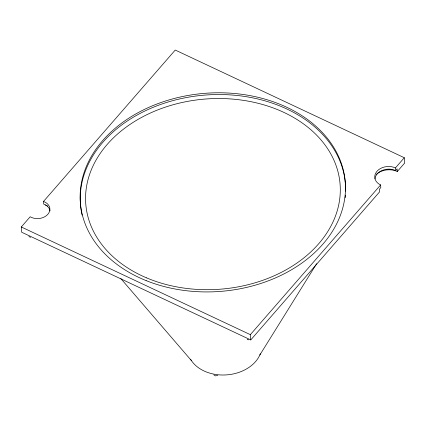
<?xml version="1.0" encoding="UTF-8"?>
<svg xmlns="http://www.w3.org/2000/svg" width="426" height="426" viewBox="0 0 426 426"><rect width="100%" height="100%" fill="white"/><g stroke="black" fill="none" stroke-linecap="round" stroke-linejoin="round"><path stroke-width="0.64" d="M259.855 354.97L316.63 263.683M404.295 157.726L395.413 167.935A13.286 9.936 -4.4 0 0 376.999 171.263A13.286 9.936 -4.4 0 0 380.61 184.948L380.812 187.584L379.332 189.288L379.534 191.924L250.749 339.932L21.705 232.25L21.3 226.978L30.182 216.77A12.024 8.989 -4.4 0 0 47.856 214.289A12.024 8.989 -4.4 0 0 43.505 201.455L175.251 50.05L404.295 157.726L404.7 163.004L397.298 171.513A15.943 11.923 -4.4 0 0 376.477 174.229M250.749 339.932L250.344 334.655L380.61 184.948M374.976 178.851A13.286 9.936 -4.4 0 1 395.616 170.576L397.096 168.872L397.298 171.513M213.831 374.859L215.412 375.881L217.824 375.444M30.523 237.33L29.831 237.096M247.996 339.644L248.555 339.836M21.3 226.978L250.344 334.655M247.352 339.277L247.863 339.602M28.941 236.366L29.319 236.776M120.846 278.599L191.343 360.513M395.413 167.935L395.616 170.576M43.505 201.455L43.708 204.097A12.024 8.989 -4.4 0 1 50.034 210.881M45.39 205.034A14.67 10.97 -4.4 0 1 47.621 206.093M82.106 215.114A132.853 99.349 -4.4 0 1 202.882 95.259A132.853 99.349 -4.4 0 1 345.598 191.199M345.411 195.108A132.853 99.349 -4.4 0 1 345.172 197.717M260.339 353.804A37.2 27.818 -4.4 0 1 227.037 374.853A37.2 27.818 -4.4 0 1 190.667 359.438M146.145 280.617A132.853 99.349 -4.4 0 0 345.475 188.138A132.853 99.349 -4.4 0 0 146.773 108.3A132.853 99.349 -4.4 0 0 146.145 280.617M146.592 277.874A127.539 95.371 -4.4 0 0 340.267 192.121A127.539 95.371 -4.4 0 0 151.938 112.336A127.539 95.371 -4.4 0 0 146.592 277.874"/></g></svg>
